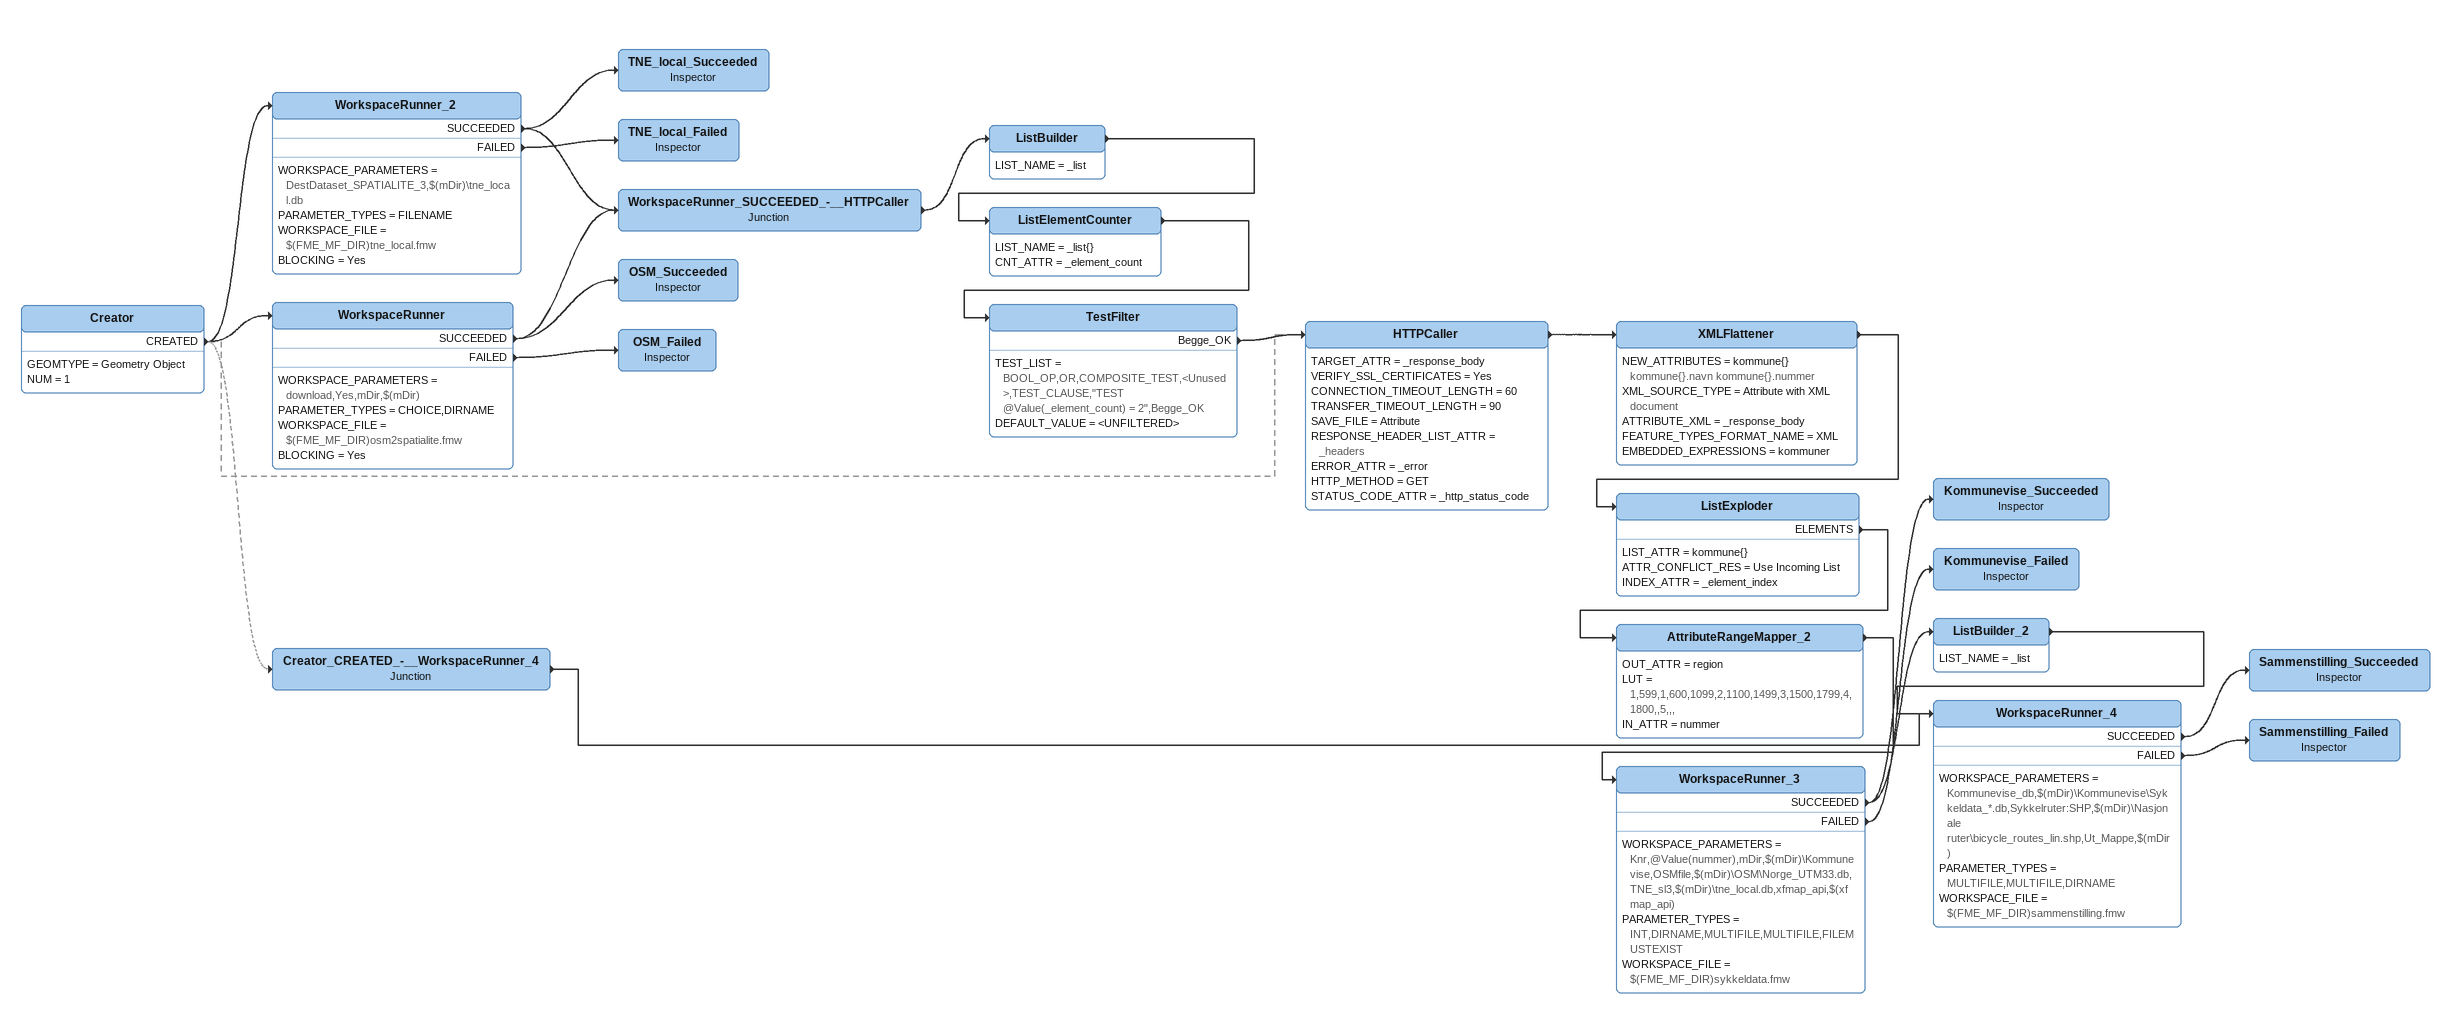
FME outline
Creator
    GEOMTYPE = Geometry Object
    NUM = 1
    CREATED -> HTTPCaller [off]
    CREATED -> WorkspaceRunner
    CREATED -> WorkspaceRunner_2
    CREATED -> Creator_CREATED_-__WorkspaceRunner_4 [off]
WorkspaceRunner_2
    WORKSPACE_PARAMETERS = DestDataset_SPATIALITE_3,$(mDir)\tne_local.db
    PARAMETER_TYPES = FILENAME
    WORKSPACE_FILE = $(FME_MF_DIR)tne_local.fmw
    BLOCKING = Yes
    SUCCEEDED -> TNE_local_Succeeded
    SUCCEEDED -> WorkspaceRunner_SUCCEEDED_-__HTTPCaller
    FAILED -> TNE_local_Failed
TNE_local_Succeeded: Inspector
TNE_local_Failed: Inspector
WorkspaceRunner
    WORKSPACE_PARAMETERS = download,Yes,mDir,$(mDir)
    PARAMETER_TYPES = CHOICE,DIRNAME
    WORKSPACE_FILE = $(FME_MF_DIR)osm2spatialite.fmw
    BLOCKING = Yes
    SUCCEEDED -> OSM_Succeeded
    SUCCEEDED -> WorkspaceRunner_SUCCEEDED_-__HTTPCaller
    FAILED -> OSM_Failed
WorkspaceRunner_SUCCEEDED_-__HTTPCaller: Junction
    -> ListBuilder
ListBuilder
    LIST_NAME = _list
    -> ListElementCounter
ListElementCounter
    LIST_NAME = _list{}
    CNT_ATTR = _element_count
    -> TestFilter
TestFilter
    TEST_LIST = BOOL_OP,OR,COMPOSITE_TEST,<Unused>,TEST_CLAUSE,"TEST @Value(_element_count) = 2",Begge_OK
    DEFAULT_VALUE = <UNFILTERED>
    Begge_OK -> HTTPCaller
HTTPCaller
    TARGET_ATTR = _response_body
    VERIFY_SSL_CERTIFICATES = Yes
    CONNECTION_TIMEOUT_LENGTH = 60
    TRANSFER_TIMEOUT_LENGTH = 90
    SAVE_FILE = Attribute
    RESPONSE_HEADER_LIST_ATTR = _headers
    ERROR_ATTR = _error
    HTTP_METHOD = GET
    STATUS_CODE_ATTR = _http_status_code
    -> XMLFlattener
XMLFlattener
    NEW_ATTRIBUTES = kommune{} kommune{}.navn kommune{}.nummer
    XML_SOURCE_TYPE = Attribute with XML document
    ATTRIBUTE_XML = _response_body
    FEATURE_TYPES_FORMAT_NAME = XML
    EMBEDDED_EXPRESSIONS = kommuner
    -> ListExploder
ListExploder
    LIST_ATTR = kommune{}
    ATTR_CONFLICT_RES = Use Incoming List
    INDEX_ATTR = _element_index
    ELEMENTS -> AttributeRangeMapper_2
AttributeRangeMapper_2
    OUT_ATTR = region
    LUT = 1,599,1,600,1099,2,1100,1499,3,1500,1799,4,1800,,5,,,
    IN_ATTR = nummer
    -> WorkspaceRunner_3
WorkspaceRunner_3
    WORKSPACE_PARAMETERS = Knr,@Value(nummer),mDir,$(mDir)\Kommunevise,OSMfile,$(mDir)\OSM\Norge_UTM33.db,TNE_sl3,$(mDir)\tne_local.db,xfmap_api,$(xfmap_api)
    PARAMETER_TYPES = INT,DIRNAME,MULTIFILE,MULTIFILE,FILEMUSTEXIST
    WORKSPACE_FILE = $(FME_MF_DIR)sykkeldata.fmw
    SUCCEEDED -> Kommunevise_Succeeded
    SUCCEEDED -> ListBuilder_2
    FAILED -> Kommunevise_Failed
Kommunevise_Succeeded: Inspector
Kommunevise_Failed: Inspector
ListBuilder_2
    LIST_NAME = _list
    -> WorkspaceRunner_4
OSM_Succeeded: Inspector
OSM_Failed: Inspector
Creator_CREATED_-__WorkspaceRunner_4: Junction
    -> WorkspaceRunner_4
WorkspaceRunner_4
    WORKSPACE_PARAMETERS = Kommunevise_db,$(mDir)\Kommunevise\Sykkeldata_*.db,Sykkelruter:SHP,$(mDir)\Nasjonale ruter\bicycle_routes_lin.shp,Ut_Mappe,$(mDir)
    PARAMETER_TYPES = MULTIFILE,MULTIFILE,DIRNAME
    WORKSPACE_FILE = $(FME_MF_DIR)sammenstilling.fmw
    SUCCEEDED -> Sammenstilling_Succeeded
    FAILED -> Sammenstilling_Failed
Sammenstilling_Succeeded: Inspector
Sammenstilling_Failed: Inspector
